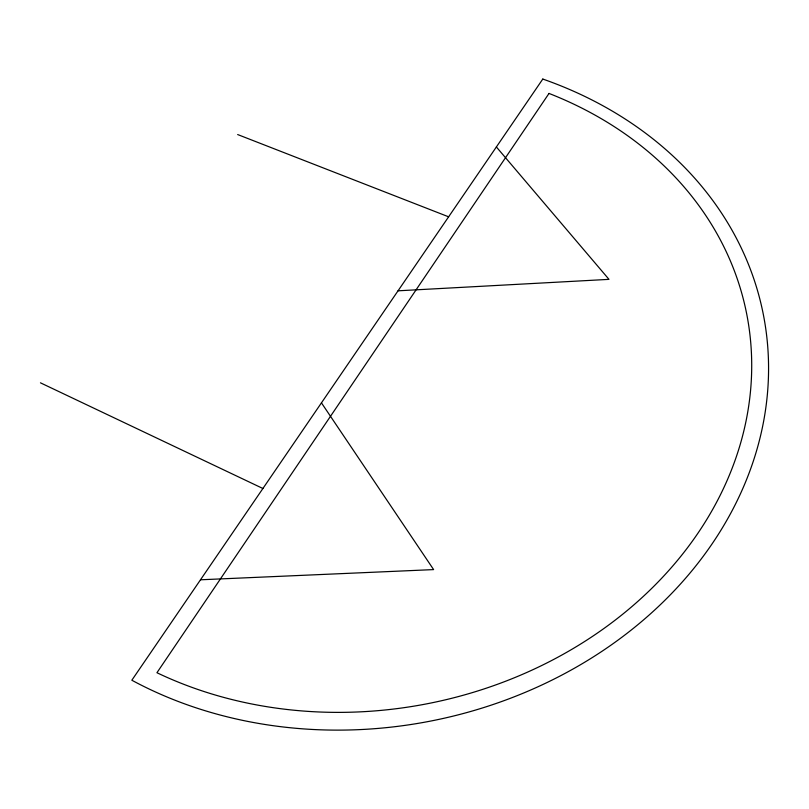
<?xml version="1.0" encoding="UTF-8"?>
<svg xmlns="http://www.w3.org/2000/svg" width="809" height="809" viewBox="0 0 809 809"><rect width="100%" height="100%" fill="white"/><g stroke="black" fill="none" stroke-linecap="round" stroke-linejoin="round"><path stroke-width="1.21" d="M398.028 290.815L608.985 279.358L496.372 146.955M200.49 579.79L433.624 569.597L321.446 402.852M237.664 134.547L448.621 216.812M40.45 382.819L262.895 488.494M549.018 93.429L156.936 672.724A388.269 321.133 -11 0 0 698.147 532.888A388.269 321.133 -11 0 0 549.018 93.429M542.799 79.049L131.837 680.227A404.763 335.037 -11 0 0 711.728 544.396A404.763 335.037 -11 0 0 542.799 79.049"/></g></svg>
